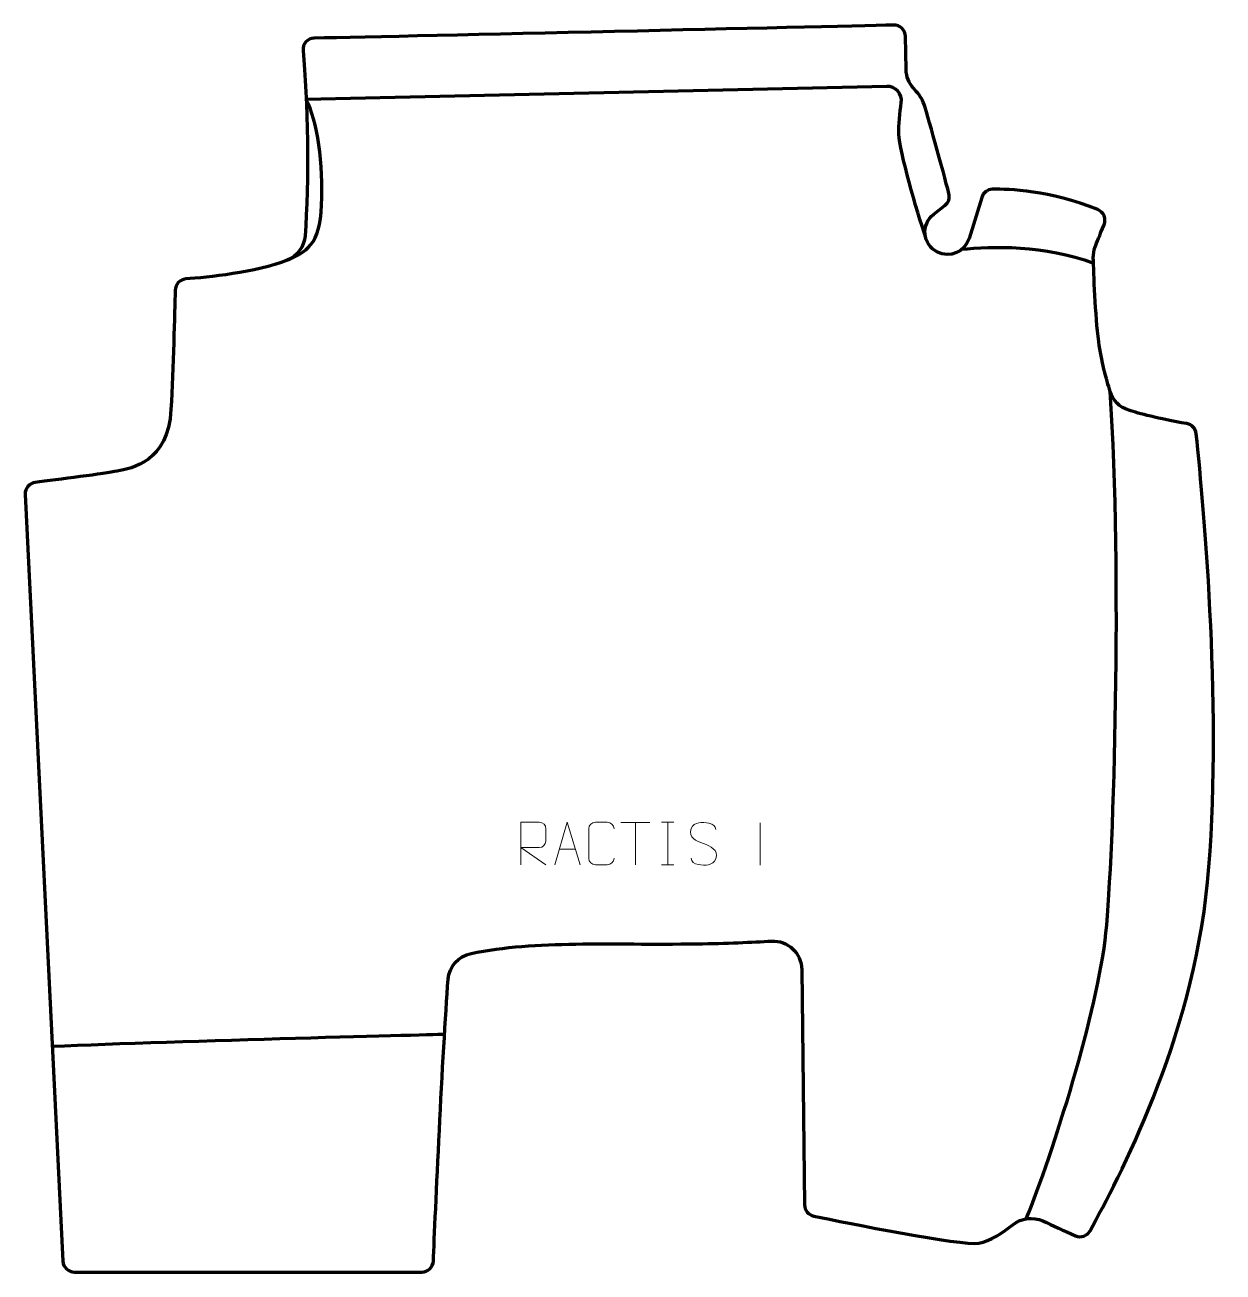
# Model space of a CAD drawing. Header units: millimetres. Extents: x -349 to 355, y -366 to 367.
import ezdxf

# ---------------------------------------------------------------- set-up
doc = ezdxf.new("R2010")
doc.units = ezdxf.units.MM
doc.header["$MEASUREMENT"] = 0
for name, color, linetype in [('layer 1', 7, 'Continuous'), ('layer 2', 7, 'Continuous'), ('layer 3', 7, 'Continuous')]:
    doc.layers.add(name, color=color, linetype=linetype)

msp = doc.modelspace()

# ---------------------------------------------------------------- linework, layer by layer
at = {"layer": 'layer 1', "color": 250, "lineweight": 9}
for points, knots in [([(-57.8957, -127.0834), (-57.8957, -127.0834), (-57.8957, -102.1299), (-57.8957, -102.1299), (-57.8957, -102.1299), (-54.3009, -102.1299), (-50.7054, -102.1299), (-47.1102, -102.1299), (-47.1102, -102.1299), (-44.7849, -102.1676), (-43.2276, -103.6576), (-43.2317, -106.024), (-43.2317, -106.024), (-43.2321, -108.0595), (-43.2321, -111.1189), (-43.2317, -113.1549), (-43.2317, -113.1549), (-43.2382, -115.0304), (-45.0505, -116.9722), (-47.06, -116.9913), (-47.06, -116.9913), (-47.06, -116.9913), (-57.8957, -116.9913), (-57.8957, -116.9913), (-57.8957, -116.9913), (-57.8957, -116.9913), (-43.241, -127.0834), (-43.241, -127.0834)], [0, 0, 0, 0, 0.125, 0.125, 0.125, 0.125, 0.25, 0.25, 0.25, 0.25, 0.375, 0.375, 0.375, 0.375, 0.5, 0.5, 0.5, 0.5, 0.625, 0.625, 0.625, 0.625, 0.75, 0.75, 0.75, 0.75, 1, 1, 1, 1]), ([(-38.0342, -127.0834), (-38.0342, -127.0834), (-30.6632, -102.1299), (-30.6632, -102.1299), (-30.6632, -102.1299), (-30.6632, -102.1299), (-23.0933, -127.0834), (-23.0933, -127.0834)], [0, 0, 0, 0, 0.33333333, 0.33333333, 0.33333333, 0.33333333, 1, 1, 1, 1]), ([(-3.1408, -123.2657), (-3.2806, -125.5891), (-4.9578, -127.0687), (-7.1055, -127.0795), (-7.1055, -127.0795), (-9.4374, -127.0791), (-11.7693, -127.0791), (-14.1008, -127.0795), (-14.1008, -127.0795), (-16.0258, -127.1849), (-17.9979, -125.3004), (-17.9867, -123.2831), (-17.9867, -123.2831), (-17.9863, -117.513), (-17.9863, -111.7433), (-17.9867, -105.974), (-17.9867, -105.974), (-17.9825, -103.8359), (-16.2358, -102.1167), (-14.0834, -102.1302), (-14.0834, -102.1302), (-11.7577, -102.1302), (-9.4316, -102.1302), (-7.1055, -102.1302), (-7.1055, -102.1302), (-5.1589, -102.0947), (-3.1675, -103.5862), (-3.1408, -106.0238)], [0, 0, 0, 0, 0.125, 0.125, 0.125, 0.125, 0.25, 0.25, 0.25, 0.25, 0.375, 0.375, 0.375, 0.375, 0.5, 0.5, 0.5, 0.5, 0.625, 0.625, 0.625, 0.625, 0.75, 0.75, 0.75, 0.75, 1, 1, 1, 1]), ([(49.4362, -114.6066), (45.1879, -113.1362), (40.2798, -111.3404), (42.2849, -105.8201), (42.2849, -105.8201), (43.7884, -101.6802), (49.002, -102.0687), (52.6056, -102.6698), (52.6056, -102.6698), (55.4662, -103.147), (56.3309, -104.3602), (56.6415, -106.4443)], [0, 0, 0, 0, 0.25, 0.25, 0.25, 0.25, 0.5, 0.5, 0.5, 0.5, 1, 1, 1, 1]), ([(49.4362, -114.6067), (53.4548, -116.2534), (58.4843, -118.1417), (56.6503, -123.502), (56.6503, -123.502), (55.1905, -127.7684), (50.2797, -127.5117), (46.5536, -126.957), (46.5536, -126.957), (43.8036, -126.5472), (42.5827, -125.3337), (42.2047, -123.2215)], [0, 0, 0, 0, 0.25, 0.25, 0.25, 0.25, 0.5, 0.5, 0.5, 0.5, 1, 1, 1, 1])]:
    msp.add_open_spline(points, degree=3, knots=knots, dxfattribs=at)
for points in [[(0.9426, -102.1534), (0.9426, -102.1534), (17.9298, -102.1534), (17.9298, -102.1534)], [(9.4364, -127.0834), (9.4364, -127.0834), (9.4364, -102.1299), (9.4364, -102.1299)], [(24.8521, -102.1299), (24.8521, -102.1299), (32.0202, -102.1299), (32.0202, -102.1299)], [(28.4361, -102.1299), (28.4361, -102.1299), (28.4361, -127.0834), (28.4361, -127.0834)], [(82.8219, -102.3373), (82.8219, -102.3373), (82.8219, -127.3114), (82.8219, -127.3114)], [(-35.3116, -117.834), (-35.3116, -117.834), (-25.8159, -117.834), (-25.8159, -117.834)], [(24.8521, -127.0834), (24.8521, -127.0834), (32.0202, -127.0834), (32.0202, -127.0834)]]:
    msp.add_open_spline(points, degree=3, dxfattribs=at)
at = {"layer": 'layer 2', "color": 230, "lineweight": 200}
msp.add_open_spline([(-327.1957, -360.0734), (-327.1957, -360.0734), (-349.3263, 90.6368), (-349.3263, 90.6368), (-349.3263, 90.6368), (-349.4991, 94.1659), (-346.9281, 97.2322), (-343.4223, 97.6726), (-343.4223, 97.6726), (-330.6166, 99.2786), (-301.9216, 102.9359), (-295.2458, 104.2708), (-295.2458, 104.2708), (-286.5842, 106.0032), (-265.3637, 109.4681), (-263.6314, 140.6492), (-263.6314, 140.6492), (-262.2892, 164.8025), (-261.4675, 197.2716), (-261.1653, 210.6804), (-261.1653, 210.6804), (-261.0866, 214.1553), (-258.3857, 217.0021), (-254.9198, 217.2591), (-254.9198, 217.2591), (-242.4012, 218.1863), (-213.4997, 221.0176), (-195.3184, 228.262), (-195.3184, 228.262), (-189.372, 230.6309), (-185.3172, 236.2024), (-184.8136, 242.5839), (-184.8136, 242.5839), (-182.3881, 273.3152), (-183.238, 324.2103), (-185.9644, 351.4111), (-185.9644, 351.4111), (-186.359, 355.3449), (-183.3274, 358.7795), (-179.3744, 358.8521), (-179.3744, 358.8521), (-119.9042, 359.942), (118.1234, 365.4861), (161.266, 366.4992), (161.266, 366.4992), (165.0007, 366.5863), (168.096, 363.6281), (168.1789, 359.8939), (168.1789, 359.8939), (168.1789, 359.8939), (168.6128, 340.3622), (168.6128, 340.3622), (168.6128, 340.3622), (168.7033, 336.2955), (170.2499, 332.3949), (172.9899, 329.389), (172.9899, 329.389), (175.1152, 327.0577), (177.4905, 324.0488), (178.6955, 321.156), (178.6955, 321.156), (180.7403, 316.2489), (190.4179, 280.1362), (193.7707, 267.5398), (193.7707, 267.5398), (194.4685, 264.9192), (193.5311, 262.1404), (191.3911, 260.4743), (191.3911, 260.4743), (191.3911, 260.4743), (184.8064, 255.3472), (184.8064, 255.3472), (184.8064, 255.3472), (177.1253, 249.3662), (178.3094, 237.4199), (187.0145, 233.063), (187.0145, 233.063), (194.3268, 229.4033), (203.1747, 233.1809), (205.5884, 240.9932), (205.5884, 240.9932), (205.5884, 240.9932), (213.0688, 265.203), (213.0688, 265.203), (213.0688, 265.203), (213.922, 267.9653), (216.434, 269.8837), (219.3237, 269.9629), (219.3237, 269.9629), (229.129, 270.2329), (252.7589, 269.4027), (281.3078, 258.0093), (281.3078, 258.0093), (284.8048, 256.6137), (286.4573, 252.5964), (284.9991, 249.125), (284.9991, 249.125), (282.322, 242.7525), (280.7094, 238.6828), (279.7708, 236.2203), (279.7708, 236.2203), (278.9782, 234.1411), (278.6057, 231.9313), (278.6706, 229.7072), (278.6706, 229.7072), (278.9299, 220.812), (279.8114, 195.7095), (281.8536, 180.3919), (281.8536, 180.3919), (283.3518, 169.1559), (286.3667, 158.1874), (288.5604, 151.1547), (288.5604, 151.1547), (290.1926, 145.9205), (294.2446, 141.7882), (299.4627, 140.1058), (299.4627, 140.1058), (305.7607, 138.0754), (316.3768, 135.2816), (333.6743, 132.2142), (333.6743, 132.2142), (336.6469, 131.6868), (338.9138, 129.2608), (339.2219, 126.2572), (339.2219, 126.2572), (343.8883, 80.7792), (354.9551, -41.3134), (345.8441, -137.2829), (345.8441, -137.2829), (336.9931, -230.5096), (292.8727, -312.714), (276.7928, -342.2052), (276.7928, -342.2052), (275.1063, -345.2969), (271.3316, -346.5691), (268.1128, -345.1383), (268.1128, -345.1383), (261.533, -342.2135), (254.5193, -339.0078), (249.0342, -336.4793), (249.0342, -336.4793), (243.201, -333.7903), (236.3642, -334.6628), (231.3536, -338.6813), (231.3536, -338.6813), (225.71, -343.2063), (217.9179, -348.5), (211.2838, -349.5477), (211.2838, -349.5477), (201.0467, -351.164), (133.8314, -337.6164), (114.2725, -333.5943), (114.2725, -333.5943), (111.1591, -332.9547), (108.9149, -330.2331), (108.8779, -327.0555), (108.8779, -327.0555), (108.8779, -327.0555), (107.2558, -188.6233), (107.2558, -188.6233), (107.2558, -188.6233), (107.1431, -178.9893), (99.0097, -171.4046), (89.3909, -171.9565), (89.3909, -171.9565), (78.347, -172.5888), (62.9618, -173.289), (45.6811, -173.5512), (45.6811, -173.5512), (-6.2164, -174.3373), (-48.2892, -171.2622), (-87.2212, -179.2116), (-87.2212, -179.2116), (-94.5889, -180.7157), (-100.0592, -186.9308), (-100.6467, -194.4273), (-100.6467, -194.4273), (-103.9209, -236.211), (-108.2408, -333.9965), (-109.3642, -360.0347), (-109.3642, -360.0347), (-109.5198, -363.6497), (-112.496, -366.4989), (-116.1151, -366.4989), (-116.1151, -366.4989), (-116.1151, -366.4989), (-320.4466, -366.4989), (-320.4466, -366.4989), (-320.4466, -366.4989), (-324.0497, -366.4989), (-327.0187, -363.6718), (-327.1957, -360.0734)], degree=3, knots=[0, 0, 0, 0, 0.02040816, 0.02040816, 0.02040816, 0.02040816, 0.04081633, 0.04081633, 0.04081633, 0.04081633, 0.06122449, 0.06122449, 0.06122449, 0.06122449, 0.08163265, 0.08163265, 0.08163265, 0.08163265, 0.10204082, 0.10204082, 0.10204082, 0.10204082, 0.12244898, 0.12244898, 0.12244898, 0.12244898, 0.14285714, 0.14285714, 0.14285714, 0.14285714, 0.16326531, 0.16326531, 0.16326531, 0.16326531, 0.18367347, 0.18367347, 0.18367347, 0.18367347, 0.20408163, 0.20408163, 0.20408163, 0.20408163, 0.2244898, 0.2244898, 0.2244898, 0.2244898, 0.24489796, 0.24489796, 0.24489796, 0.24489796, 0.26530612, 0.26530612, 0.26530612, 0.26530612, 0.28571429, 0.28571429, 0.28571429, 0.28571429, 0.30612245, 0.30612245, 0.30612245, 0.30612245, 0.32653061, 0.32653061, 0.32653061, 0.32653061, 0.34693878, 0.34693878, 0.34693878, 0.34693878, 0.36734694, 0.36734694, 0.36734694, 0.36734694, 0.3877551, 0.3877551, 0.3877551, 0.3877551, 0.40816327, 0.40816327, 0.40816327, 0.40816327, 0.42857143, 0.42857143, 0.42857143, 0.42857143, 0.44897959, 0.44897959, 0.44897959, 0.44897959, 0.46938776, 0.46938776, 0.46938776, 0.46938776, 0.48979592, 0.48979592, 0.48979592, 0.48979592, 0.51020408, 0.51020408, 0.51020408, 0.51020408, 0.53061224, 0.53061224, 0.53061224, 0.53061224, 0.55102041, 0.55102041, 0.55102041, 0.55102041, 0.57142857, 0.57142857, 0.57142857, 0.57142857, 0.59183673, 0.59183673, 0.59183673, 0.59183673, 0.6122449, 0.6122449, 0.6122449, 0.6122449, 0.63265306, 0.63265306, 0.63265306, 0.63265306, 0.65306122, 0.65306122, 0.65306122, 0.65306122, 0.67346939, 0.67346939, 0.67346939, 0.67346939, 0.69387755, 0.69387755, 0.69387755, 0.69387755, 0.71428571, 0.71428571, 0.71428571, 0.71428571, 0.73469388, 0.73469388, 0.73469388, 0.73469388, 0.75510204, 0.75510204, 0.75510204, 0.75510204, 0.7755102, 0.7755102, 0.7755102, 0.7755102, 0.79591837, 0.79591837, 0.79591837, 0.79591837, 0.81632653, 0.81632653, 0.81632653, 0.81632653, 0.83673469, 0.83673469, 0.83673469, 0.83673469, 0.85714286, 0.85714286, 0.85714286, 0.85714286, 0.87755102, 0.87755102, 0.87755102, 0.87755102, 0.89795918, 0.89795918, 0.89795918, 0.89795918, 0.91836735, 0.91836735, 0.91836735, 0.91836735, 0.93877551, 0.93877551, 0.93877551, 0.93877551, 0.95918367, 0.95918367, 0.95918367, 0.95918367, 1, 1, 1, 1], dxfattribs=at)
at = {"layer": 'layer 3', "color": 142, "lineweight": 200}
for points, knots in [([(180.1797, 241.3757), (174.7985, 257.8335), (164.8014, 291.9885), (164.3848, 302.4014), (164.3848, 302.4014), (164.1714, 307.7411), (164.9438, 315.051), (165.7465, 320.908), (165.7465, 320.908), (166.4528, 326.0577), (162.3836, 330.6142), (157.187, 330.4962), (157.187, 330.4962), (157.187, 330.4962), (-184.3401, 322.7955), (-184.3401, 322.7955)], [0, 0, 0, 0, 0.2, 0.2, 0.2, 0.2, 0.4, 0.4, 0.4, 0.4, 0.6, 0.6, 0.6, 0.6, 1, 1, 1, 1]), ([(-195.3187, 228.2618), (-184.2448, 233.2588), (-175.9146, 237.0073), (-175.0814, 260.7493), (-175.0814, 260.7493), (-174.2489, 284.4912), (-177.1643, 310.732), (-184.3401, 322.7951)], [0, 0, 0, 0, 0.33333333, 0.33333333, 0.33333333, 0.33333333, 1, 1, 1, 1]), ([(239.2443, -335.1588), (254.7271, -297.2101), (281.3821, -213.3257), (286.0865, -167.0717), (286.0865, -167.0717), (290.7898, -120.8178), (295.8089, 44.3068), (288.5598, 151.1574)], [0, 0, 0, 0, 0.33333333, 0.33333333, 0.33333333, 0.33333333, 1, 1, 1, 1])]:
    msp.add_open_spline(points, degree=3, knots=knots, dxfattribs=at)
for points in [[(201.3709, 234.6952), (218.533, 236.5909), (250.2547, 237.4111), (278.7684, 226.548)], [(-333.3978, -233.7551), (-259.5534, -230.5727), (-102.7892, -226.6514), (-102.7892, -226.6514)]]:
    msp.add_open_spline(points, degree=3, dxfattribs=at)

doc.saveas('drawing.dxf')
